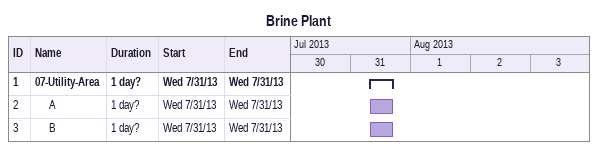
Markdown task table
Brine Plant

| ID | Level | Task | Duration | Start | Finish |
|---|---|---|---|---|---|
| 1 | 1 | **07-Utility-Area** | 1d? | 2013-07-31 | 2013-07-31 |
| 2 | 2 | A | 1d? | 2013-07-31 | 2013-07-31 |
| 3 | 2 | B | 1d? | 2013-07-31 | 2013-07-31 |
